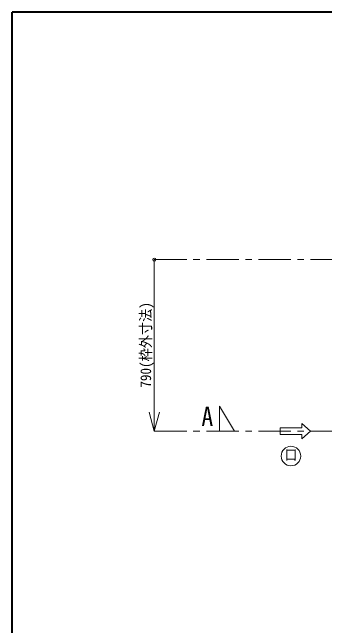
# Model space of a CAD drawing. Units: millimetres at full size, sheet at 1:15; details may follow other scales. Extents: x -3171 to 2904, y -2098 to 2117.
# Drawn here: x -3171 to -2450, y 704 to 2117 of the extents above; entities that cross this region are included whole.
import ezdxf
from ezdxf.enums import TextEntityAlignment as Align

# ---------------------------------------------------------------- set-up
doc = ezdxf.new("R2010")
doc.units = ezdxf.units.MM
doc.header["$LTSCALE"] = 15
doc.header["$PDMODE"] = 32
doc.header["$PDSIZE"] = 7.5
doc.linetypes.add('CHAIN1', pattern=[8, 5, -1, 1, -1])
doc.layers.add('0-0_ﾚｲﾔ1', color=4, linetype='Continuous', lineweight=9)
doc.styles.add('ＭＳ ゴシック', font='')
doc.styles.get('ＭＳ ゴシック').set_extended_font_data('MS Gothic')

msp = doc.modelspace()

# ---------------------------------------------------------------- linework, layer by layer
at = {"layer": '0-0_ﾚｲﾔ1', "color": 1, "lineweight": 40}
for p in [(-3170.88, -2097.95), (2904.12, 2117.05)]:
    msp.add_line(p, (-3170.88, 2117.05), dxfattribs=at)
at = {"layer": '0-0_ﾚｲﾔ1', "linetype": 'CHAIN1'}
for p, q in [((-2843.38, 1547.05), (-2418.38, 1547.05)), ((-2693.38, 1152.05), (-2693.38, 1209.55)), ((-2658.38, 1152.05), (-2693.38, 1209.55)), ((-2843.38, 1152.05), (-583.38, 1152.05))]:
    msp.add_line(p, q, dxfattribs=at)
at = {"layer": '0-0_ﾚｲﾔ1'}
msp.add_line((-2843.38, 1547.05), (-2843.38, 1152.05), dxfattribs=at)
at = {"layer": '0-0_ﾚｲﾔ1', "color": 7, "lineweight": 18}
for p, q in [((-2843.38, 1152.05), (-2855.03, 1195.51)), ((-2843.38, 1152.05), (-2831.74, 1195.51)), ((-2553.38, 1159.55), (-2553.38, 1144.55)), ((-2503.38, 1159.55), (-2553.38, 1159.55)), ((-2503.38, 1169.55), (-2503.38, 1159.55)), ((-2483.38, 1152.05), (-2503.38, 1169.55)), ((-2483.38, 1152.05), (-2503.38, 1134.55)), ((-2503.38, 1144.55), (-2553.38, 1144.55)), ((-2503.38, 1144.55), (-2503.38, 1134.55))]:
    msp.add_line(p, q, dxfattribs=at)
msp.add_circle((-2528.38, 1094.55), 22.5, dxfattribs=at)
at = {"layer": '0-0_ﾚｲﾔ1', "color": 1}
msp.add_point((-2843.38, 1547.05), dxfattribs=at)

# ---------------------------------------------------------------- texts
at = {"layer": '0-0_ﾚｲﾔ1', "color": 7, "style": 'ＭＳ ゴシック', "width": 0.9}
msp.add_text('790(枠外寸法)', height=24.74, rotation=90, dxfattribs=at).set_placement((-2843.38, 1252.05), align=Align.BOTTOM_LEFT)
at = {"layer": '0-0_ﾚｲﾔ1', "color": 7, "style": 'ＭＳ ゴシック'}
for s, height, width, p in [('A', 43.99, 0.9, (-2734.63, 1150.8)), ('ロ', 27.49, 0.8, (-2543.38, 1075.8))]:
    msp.add_text(s, height=height, dxfattribs=dict(at, width=width)).set_placement(p, align=Align.BOTTOM_LEFT)

doc.saveas('drawing.dxf')
